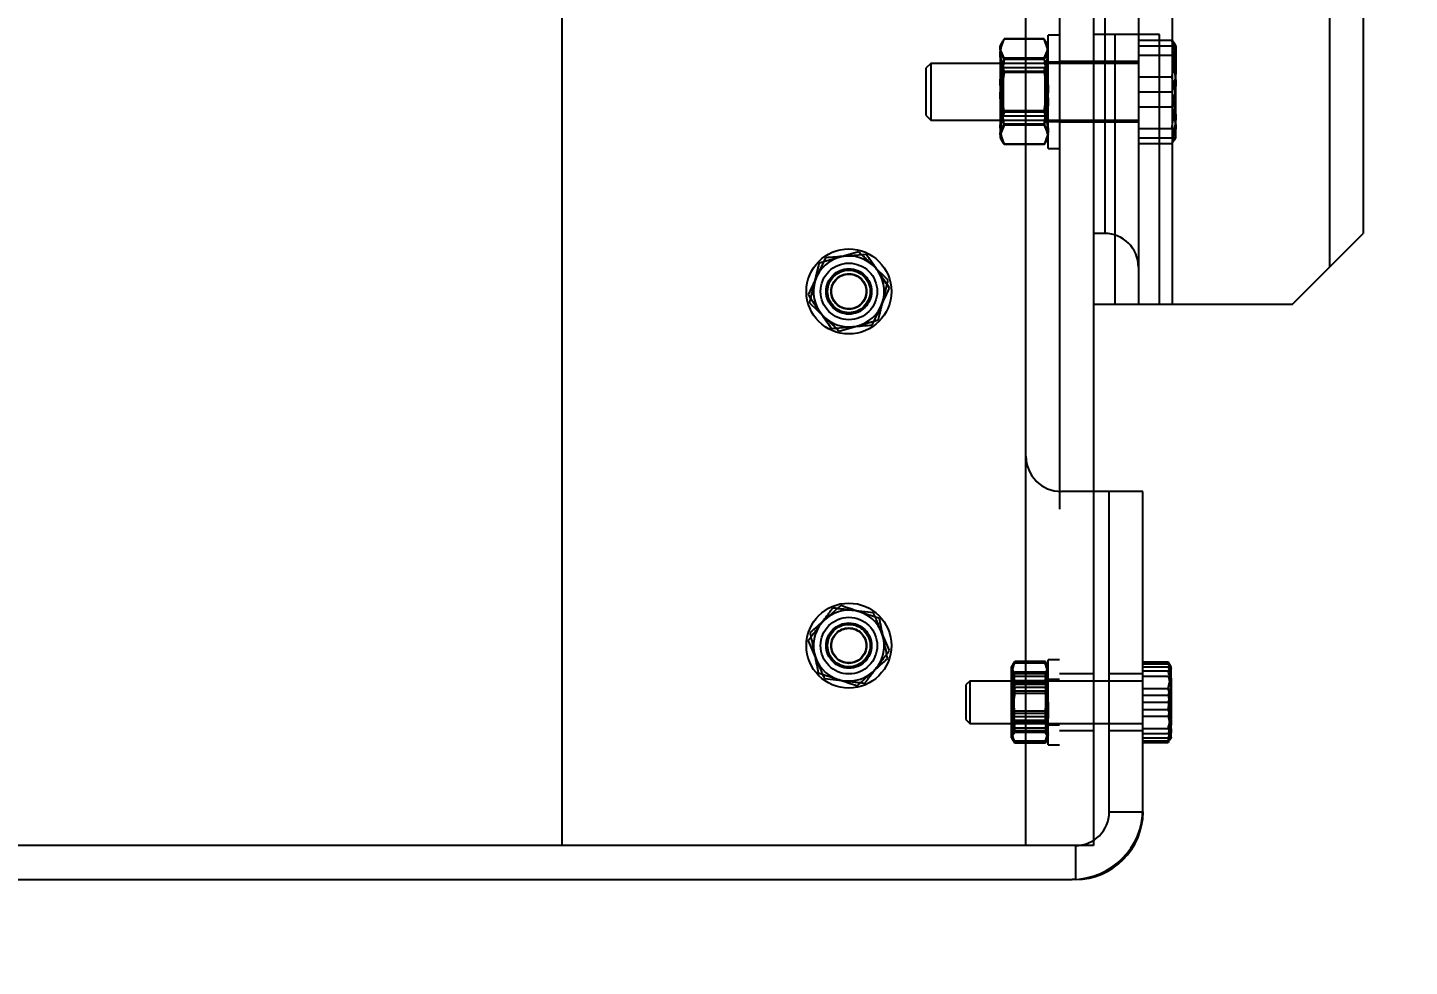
# Model space of a CAD drawing. Header units: metres. Extents: x 0 to 63075, y 0 to 44550.
# Drawn here: x 14239.7 to 14434.7, y 26388.3 to 26520.8 of the extents above; entities that cross this region are included whole.
import ezdxf

# ---------------------------------------------------------------- set-up
doc = ezdxf.new("R2010")
doc.units = ezdxf.units.M
doc.header["$LTSCALE"] = 75
doc.linetypes.add('HIDDEN2', pattern=[4.7625, 3.175, -1.5875])
for name, color, linetype in [('SDM', 7, 'Continuous'), ('SL4', 4, 'Continuous'), ('ST1', 7, 'HIDDEN2')]:
    doc.layers.add(name, color=color, linetype=linetype)
doc.styles.add('ROMANS', font='ROMANS.SHX')
doc.dimstyles.new('75___1-75', dxfattribs={"dimscale": 75, "dimtxt": 2.5, "dimasz": 2, "dimexe": 1.5, "dimexo": 1, "dimgap": 0.5, "dimtad": 1, "dimdec": 0, "dimzin": 12, "dimtxsty": 'ROMANS', "dimcen": 0, "dimclrd": 256, "dimclre": 256, "dimclrt": 3, "dimazin": 3, "dimtfac": 1, "dimtdec": 0, "dimtmove": 0, "dimatfit": 0, "dimfxl": 1, "dimlwd": -1, "dimlwe": -1, "dimarcsym": 0})

# ---------------------------------------------------------------- blocks, each defined once
blk = doc.blocks.new('*D29')
at = {"layer": 'Defpoints', "color": 0, "transparency": 16777216}
for p in [(14245.36, 26400.6), (16446.85, 22042.69), (16446.85, 22042.69)]:
    blk.add_point(p, dxfattribs=at)
at = {"layer": 'SDM', "transparency": 16777216}
for p, q in [((14245.36, 26325.6), (14245.36, 21930.19)), ((16446.85, 22117.69), (16446.85, 22155.19)), ((14395.36, 22042.69), (16296.85, 22042.69))]:
    blk.add_line(p, q, dxfattribs=at)
for points in [[(14395.36, 22067.69), (14395.36, 22017.69), (14245.36, 22042.69)], [(16296.85, 22067.69), (16296.85, 22017.69), (16446.85, 22042.69)]]:
    blk.add_solid(points, dxfattribs=at)
at = {"layer": 'SDM', "color": 3, "transparency": 16777216, "insert": (15346.11, 22173.94), "char_height": 187.5, "attachment_point": 5, "style": 'ROMANS'}
blk.add_mtext('2201', dxfattribs=at)
blk = doc.blocks.new('A$Ca53c419a')
at = {"layer": 'SL4'}
for p, q in [((0, 492.76), (0, 209.24)), ((29.17, 245.08), (28.26, 242.35)), ((38.66, 241.91), (36.74, 244.07)), ((87.75, 244.04), (85.15, 245.28)), ((77.79, 243.24), (78.02, 240.36)), ((88.21, 238.28), (87.98, 241.16)), ((27.34, 239.61), (29.26, 237.45)), ((36.83, 236.44), (37.74, 239.17)), ((78.25, 237.48), (80.85, 236.24)), ((59.76, 215.76), (215, 215.76)), ((54.76, 199.24), (54.76, 210.76)), ((0.01, 208.76), (0, 208.76)), ((1004.76, 206.23), (54.76, 206.23)), ((81.19, 206.23), (81.19, 199.88)), ((91.19, 204.64), (91.19, 206.23)), ((54.76, 199.24), (54.76, 204)), ((54.76, 204), (54.76, 204)), ((381.19, 204.64), (91.19, 204.64)), ((9.53, 199.25), (9.53, 199.24)), ((9.53, 199.24), (54.76, 199.24)), ((10, 199.24), (54.76, 199.24)), ((19.31, 199.24), (19.31, 195.68)), ((19.57, 199.24), (19.57, 195.68)), ((20.58, 199.24), (20.58, 195.68)), ((26, 199.24), (26, 195.68)), ((30.43, 199.24), (30.43, 195.68)), ((30.69, 199.24), (30.69, 195.68)), ((86.44, 199.88), (81.19, 199.88)), ((81.19, 199.88), (81.19, 195.12)), ((378.19, 199.88), (86.44, 199.88)), ((104.69, 199.88), (104.69, 195.17)), ((111.19, 199.88), (111.19, 195.17)), ((117.69, 199.88), (117.69, 195.17)), ((19.45, 195.65), (19.31, 195.68)), ((19.31, 195.68), (19.68, 195.52)), ((20.58, 195.68), (20.08, 195.24)), ((20.08, 195.24), (23.29, 195.24)), ((26, 195.68), (23.29, 195.24)), ((28.21, 195.24), (23.29, 195.24)), ((28.21, 195.24), (30, 195.24)), ((30, 195.24), (30.36, 195.45)), ((30.69, 195.68), (30.32, 195.52)), ((81.19, 195.12), (81.19, 178.13)), ((104.69, 195.12), (81.19, 195.12)), ((111.19, 195.17), (107.94, 194.58)), ((117.69, 195.17), (114.44, 194.58)), ((344.22, 195.12), (117.69, 195.12)), ((104.69, 194.58), (107.94, 194.58)), ((107.94, 194.58), (114.44, 194.58)), ((117.69, 194.58), (114.44, 194.58)), ((81.19, 178.13), (86.44, 172.89)), ((86.44, 172.89), (91.19, 168.13)), ((378.19, 172.89), (86.44, 172.89)), ((378.02, 168.13), (91.19, 168.13))]:
    blk.add_line(p, q, dxfattribs=at)
for centre, radius, start, end in [((33, 240.76), 5, 101.5182, 161.5182), ((33, 240.76), 5, 41.5182, 101.5182), ((33, 240.76), 5, 341.5182, 41.5182), ((83, 240.76), 5, 124.5819, 184.5819), ((83, 240.76), 5, 64.5819, 124.5819), ((83, 240.76), 5, 4.5819, 64.5819), ((33, 240.76), 5, 161.5182, 221.5182), ((83, 240.76), 5, 184.5819, 244.5819), ((83, 240.76), 5, 304.5819, 4.5819), ((33, 240.76), 5, 281.5182, 341.5182), ((33, 240.76), 5, 221.5182, 281.5182), ((83, 240.76), 5, 244.5819, 304.5819), ((59.76, 210.76), 5, 90, 180), ((10, 209.24), 10, 180, 270), ((9.53, 208.76), 9.53, 180, 270), ((86.44, 204.64), 4.76, 270, 0)]:
    blk.add_arc(centre, radius, start, end, dxfattribs=at)
for points, knots in [([(34.83, 246.24), (34.64, 246.2), (33.71, 246.01), (32.76, 245.81), (32, 245.66)], [0, 0, 0, 0, 0.211001, 1, 1, 1, 1]), ([(36.74, 244.07), (36.7, 244.13), (36.05, 244.86), (35.42, 245.57), (34.83, 246.24)], [0, 0, 0, 0, 0.070201, 1, 1, 1, 1]), ([(82.54, 246.52), (82.38, 246.4), (81.6, 245.87), (80.8, 245.31), (80.16, 244.88)], [0, 0, 0, 0, 0.211001, 1, 1, 1, 1]), ([(85.15, 245.28), (85.08, 245.31), (84.2, 245.72), (83.34, 246.13), (82.54, 246.52)], [0, 0, 0, 0, 0.070201, 1, 1, 1, 1]), ([(32, 245.66), (31.78, 245.61), (30.82, 245.42), (29.89, 245.23), (29.17, 245.08)], [0, 0, 0, 0, 0.231849, 1, 1, 1, 1]), ([(80.16, 244.88), (79.98, 244.75), (79.17, 244.19), (78.39, 243.65), (77.79, 243.24)], [0, 0, 0, 0, 0.231849, 1, 1, 1, 1]), ([(87.98, 241.16), (87.98, 241.23), (87.9, 242.2), (87.82, 243.15), (87.75, 244.04)], [0, 0, 0, 0, 0.070201, 1, 1, 1, 1]), ([(28.26, 242.35), (28.24, 242.28), (27.93, 241.36), (27.62, 240.45), (27.34, 239.61)], [0, 0, 0, 0, 0.070201, 1, 1, 1, 1]), ([(37.74, 239.17), (37.76, 239.24), (38.07, 240.16), (38.38, 241.07), (38.66, 241.91)], [0, 0, 0, 0, 0.070201, 1, 1, 1, 1]), ([(78.02, 240.36), (78.02, 240.29), (78.1, 239.32), (78.18, 238.37), (78.25, 237.48)], [0, 0, 0, 0, 0.070201, 1, 1, 1, 1]), ([(85.84, 236.64), (86.47, 237.08), (87.28, 237.64), (88.05, 238.17), (88.21, 238.28)], [0, 0, 0, 0, 0.788999, 1, 1, 1, 1]), ([(29.26, 237.45), (29.3, 237.39), (29.95, 236.66), (30.58, 235.95), (31.17, 235.28)], [0, 0, 0, 0, 0.070201, 1, 1, 1, 1]), ([(34, 235.86), (34.75, 236.01), (35.71, 236.21), (36.63, 236.4), (36.83, 236.44)], [0, 0, 0, 0, 0.788999, 1, 1, 1, 1]), ([(80.85, 236.24), (80.92, 236.21), (81.8, 235.8), (82.66, 235.39), (83.46, 235)], [0, 0, 0, 0, 0.0702006, 1, 1, 1, 1]), ([(83.46, 235), (84.06, 235.42), (84.85, 235.96), (85.65, 236.51), (85.84, 236.64)], [0, 0, 0, 0, 0.768151, 1, 1, 1, 1]), ([(31.17, 235.28), (31.89, 235.43), (32.82, 235.62), (33.78, 235.82), (34, 235.86)], [0, 0, 0, 0, 0.768151, 1, 1, 1, 1]), ([(20.08, 195.24), (20.06, 195.24), (19.89, 195.24), (19.73, 195.47), (19.57, 195.68)], [0, 0, 0, 0, 0.070201, 1, 1, 1, 1]), ([(23.29, 195.24), (23.23, 195.24), (22.31, 195.24), (21.41, 195.47), (20.58, 195.68)], [0, 0, 0, 0, 0.070201, 1, 1, 1, 1]), ([(28.21, 195.24), (28.04, 195.24), (27.29, 195.26), (26.56, 195.5), (26, 195.68)], [0, 0, 0, 0, 0.2318493, 1, 1, 1, 1]), ([(30.43, 195.68), (30.27, 195.63), (29.55, 195.37), (28.8, 195.29), (28.21, 195.24)], [0, 0, 0, 0, 0.211001, 1, 1, 1, 1]), ([(29.92, 195.24), (29.94, 195.24), (30.11, 195.24), (30.27, 195.47), (30.43, 195.68)], [0, 0, 0, 0, 0.070201, 1, 1, 1, 1]), ([(107.94, 194.58), (107.87, 194.59), (106.77, 194.59), (105.69, 194.89), (104.69, 195.17)], [0, 0, 0, 0, 0.070215, 1, 1, 1, 1]), ([(104.69, 195.17), (104.69, 194.93), (104.69, 194.62), (104.69, 194.59), (104.69, 194.58)], [0, 0, 0, 0, 0.758149, 1, 1, 1, 1]), ([(114.44, 194.58), (114.37, 194.59), (113.27, 194.59), (112.19, 194.89), (111.19, 195.17)], [0, 0, 0, 0, 0.0702148, 1, 1, 1, 1]), ([(117.69, 194.58), (117.69, 194.59), (117.69, 194.62), (117.69, 194.93), (117.69, 195.17)], [0, 0, 0, 0, 0.241851, 1, 1, 1, 1])]:
    blk.add_open_spline(points, degree=3, knots=knots, dxfattribs=at)
at = {"layer": 'ST1'}
for p, q in [((4.76, 208.76), (4.76, 493.24)), ((4.76, 281.23), (215.01, 281.23)), ((4.76, 215.76), (4.76, 281.23)), ((33.69, 246.49), (31.03, 245.36)), ((81.39, 246.3), (79.39, 244.22)), ((28.38, 244.22), (28.04, 241.36)), ((77.39, 242.13), (78.2, 239.36)), ((88.61, 239.39), (87.8, 242.16)), ((37.62, 237.3), (37.96, 240.16)), ((32.31, 235.03), (34.97, 236.16)), ((84.61, 235.22), (86.61, 237.3)), ((107.88, 229.88), (107.19, 229.19)), ((115.19, 229.19), (107.19, 229.19)), ((107.19, 229.19), (107.19, 199.88)), ((114.5, 229.88), (107.88, 229.88)), ((115.19, 229.19), (114.5, 229.88)), ((115.19, 199.88), (115.19, 229.19)), ((22.55, 224.24), (22, 223.68)), ((26.93, 223.68), (22, 223.68)), ((22, 223.68), (22, 199.24)), ((26.57, 224.24), (22.55, 224.24)), ((27.45, 224.24), (26.57, 224.24)), ((28, 223.68), (26.93, 223.68)), ((28, 223.68), (27.45, 224.24)), ((28, 199.24), (28, 223.68)), ((103.75, 213.18), (103.75, 218.82)), ((103.78, 213.18), (103.78, 218.82)), ((104.69, 219.4), (104.16, 219.09)), ((106.04, 219.4), (104.69, 219.4)), ((106.47, 218.82), (105.13, 219.4)), ((105.3, 219.24), (106.14, 219.4)), ((108.32, 218.82), (106.04, 219.4)), ((112.04, 219.4), (106.04, 219.4)), ((106.47, 213.18), (106.47, 218.82)), ((106.63, 218.82), (110.35, 219.4)), ((106.63, 213.18), (106.63, 218.82)), ((107.19, 219.4), (107.79, 218.98)), ((114.33, 218.98), (107.79, 218.98)), ((107.79, 218.98), (107.79, 213.04)), ((108.32, 213.18), (108.32, 218.82)), ((108.5, 218.82), (112.21, 219.4)), ((108.5, 213.18), (108.5, 218.82)), ((113.89, 218.82), (110.18, 219.4)), ((115.76, 218.82), (112.04, 219.4)), ((117.2, 219.4), (112.04, 219.4)), ((113.89, 213.18), (113.89, 218.82)), ((114.07, 218.82), (116.35, 219.4)), ((114.07, 213.18), (114.07, 218.82)), ((114.59, 218.98), (114.33, 218.98)), ((114.59, 218.98), (115.19, 219.4)), ((114.59, 213.04), (114.59, 218.98)), ((115.76, 213.18), (115.76, 218.82)), ((115.91, 218.82), (117.26, 219.4)), ((115.91, 213.18), (115.91, 218.82)), ((116.25, 219.4), (116.59, 219.37)), ((117.2, 219.4), (117.69, 219.4)), ((118.23, 219.09), (117.69, 219.4)), ((118.41, 218.88), (118.61, 218.82)), ((118.61, 213.18), (118.61, 218.82)), ((118.64, 213.18), (118.64, 218.82)), ((19.23, 213.04), (19.23, 217.35)), ((19.61, 217.57), (19.24, 217.36)), ((19.3, 213.04), (19.3, 217.35)), ((19.41, 213.04), (19.41, 217.35)), ((19.49, 213.04), (19.49, 217.35)), ((19.77, 217.66), (19.61, 217.57)), ((19.84, 217.71), (19.77, 217.66)), ((20, 217.8), (19.84, 217.71)), ((20, 217.8), (20.12, 217.8)), ((20.07, 217.64), (20.74, 217.8)), ((20.75, 217.35), (20.12, 217.8)), ((20.12, 217.8), (23.5, 217.8)), ((21.37, 217.35), (20.33, 217.8)), ((21.97, 217.35), (20.6, 217.8)), ((20.75, 213.04), (20.75, 217.35)), ((20.97, 213.04), (20.97, 217.35)), ((21.37, 213.04), (21.37, 217.35)), ((21.97, 213.04), (21.97, 217.35)), ((22, 217.8), (22.5, 217.45)), ((22.26, 217.35), (25.14, 217.8)), ((22.26, 213.04), (22.26, 217.35)), ((26.69, 217.45), (22.5, 217.45)), ((22.5, 217.45), (22.5, 212.97)), ((22.93, 217.35), (25.78, 217.8)), ((22.93, 213.04), (22.93, 217.35)), ((23.44, 217.35), (26.24, 217.8)), ((23.44, 213.04), (23.44, 217.35)), ((26.26, 217.35), (23.5, 217.8)), ((23.5, 217.8), (28.38, 217.8)), ((23.74, 217.35), (26.5, 217.8)), ((23.74, 213.04), (23.74, 217.35)), ((26.56, 217.35), (23.76, 217.8)), ((27.07, 217.35), (24.22, 217.8)), ((27.74, 217.35), (24.86, 217.8)), ((26.26, 213.04), (26.26, 217.35)), ((26.56, 213.04), (26.56, 217.35)), ((27.5, 217.45), (26.69, 217.45)), ((27.07, 213.04), (27.07, 217.35)), ((27.5, 217.45), (28, 217.8)), ((27.5, 212.97), (27.5, 217.45)), ((27.74, 213.04), (27.74, 217.35)), ((28.03, 217.35), (29.4, 217.8)), ((28.03, 213.04), (28.03, 217.35)), ((28.38, 217.8), (30, 217.8)), ((28.63, 217.35), (29.67, 217.8)), ((28.63, 213.04), (28.63, 217.35)), ((29.03, 217.35), (29.81, 217.8)), ((29.03, 213.04), (29.03, 217.35)), ((29.25, 213.04), (29.25, 217.35)), ((30.16, 217.71), (30, 217.8)), ((30.23, 217.66), (30.16, 217.71)), ((30.39, 217.57), (30.23, 217.66)), ((30.69, 217.4), (30.39, 217.57)), ((30.51, 213.04), (30.51, 217.35)), ((30.59, 213.04), (30.59, 217.35)), ((30.68, 217.38), (30.77, 217.35)), ((30.7, 213.04), (30.7, 217.35)), ((30.77, 213.04), (30.77, 217.35)), ((4.76, 215.76), (59.76, 215.76)), ((19.32, 213.01), (19.23, 213.04)), ((19.64, 212.88), (19.3, 213.04)), ((19.31, 213), (19.61, 212.82)), ((19.81, 212.8), (19.41, 213.04)), ((19.88, 212.75), (19.49, 213.04)), ((19.61, 212.82), (19.77, 212.73)), ((19.77, 212.73), (19.84, 212.69)), ((19.84, 212.69), (20, 212.6)), ((20.75, 213.04), (20.12, 212.6)), ((21.37, 213.04), (20.33, 212.6)), ((21.97, 213.04), (20.6, 212.6)), ((22.5, 212.97), (22, 212.62)), ((22.26, 213.04), (25.14, 212.6)), ((22.5, 212.97), (27.5, 212.97)), ((22.93, 213.04), (25.78, 212.6)), ((23.44, 213.04), (26.24, 212.6)), ((26.26, 213.04), (23.5, 212.6)), ((23.74, 213.04), (26.5, 212.6)), ((26.56, 213.04), (23.76, 212.6)), ((27.07, 213.04), (24.22, 212.6)), ((27.74, 213.04), (24.86, 212.6)), ((28, 212.62), (27.5, 212.97)), ((28.03, 213.04), (29.4, 212.6)), ((28.63, 213.04), (29.67, 212.6)), ((29.03, 213.04), (29.81, 212.6)), ((30, 212.6), (30.16, 212.69)), ((30.12, 212.75), (30.51, 213.04)), ((30.16, 212.69), (30.23, 212.73)), ((30.19, 212.8), (30.59, 213.04)), ((30.23, 212.73), (30.39, 212.82)), ((30.36, 212.88), (30.7, 213.04)), ((30.39, 212.82), (30.76, 213.03)), ((104.16, 212.91), (104.69, 212.6)), ((106.47, 213.18), (105.13, 212.6)), ((105.3, 212.76), (106.14, 212.6)), ((108.32, 213.18), (106.04, 212.6)), ((106.63, 213.18), (110.35, 212.6)), ((107.79, 213.04), (107.19, 212.62)), ((107.79, 213.04), (114.59, 213.04)), ((108.5, 213.18), (112.21, 212.6)), ((113.89, 213.18), (110.18, 212.6)), ((115.76, 213.18), (112.04, 212.6)), ((114.07, 213.18), (116.35, 212.6)), ((115.19, 212.62), (114.59, 213.04)), ((115.91, 213.18), (117.26, 212.6)), ((117.69, 212.6), (118.23, 212.91)), ((118.41, 213.12), (118.61, 213.18)), ((1004.76, 211), (4.76, 211)), ((19, 212.6), (31, 212.6)), ((19, 212.6), (19, 211)), ((21, 211), (21, 206.23)), ((21.8, 212.6), (21.8, 211)), ((22, 212.62), (27.03, 212.62)), ((22, 212.62), (22, 212.6)), ((27.03, 212.62), (28, 212.62)), ((28, 212.6), (28, 212.62)), ((28.2, 211), (28.2, 212.6)), ((29, 206.23), (29, 211)), ((31, 211), (31, 212.6)), ((103.19, 212.6), (119.19, 212.6)), ((103.19, 212.6), (103.19, 211)), ((106.94, 211), (106.94, 206.23)), ((106.99, 212.6), (106.99, 211)), ((107.19, 212.62), (114.89, 212.62)), ((107.19, 212.62), (107.19, 212.6)), ((114.89, 212.62), (115.19, 212.62)), ((115.19, 212.6), (115.19, 212.62)), ((115.39, 211), (115.39, 212.6)), ((115.44, 206.23), (115.44, 211)), ((116.25, 212.6), (116.59, 212.62)), ((119.19, 211), (119.19, 212.6)), ((0, 208.76), (0, 209.24)), ((4.76, 208.76), (0, 208.76)), ((4.76, 208.76), (0.01, 208.76)), ((4.76, 206.23), (4.76, 208.76)), ((54.76, 206.23), (4.76, 206.23)), ((119.29, 206.2), (81.19, 206.2)), ((106.94, 206.23), (106.94, 199.88)), ((115.44, 199.88), (115.44, 206.23)), ((119.29, 203.23), (119.29, 206.23)), ((119.29, 203.23), (119.29, 206.2)), ((9.53, 204), (54.76, 204)), ((9.53, 204), (9.53, 199.24)), ((9.53, 204), (9.53, 199.25)), ((21, 204), (21, 199.24)), ((29, 199.24), (29, 204)), ((119.29, 203.23), (81.19, 203.23)), ((378.19, 204.64), (91.19, 204.64)), ((119.29, 199.88), (119.29, 203.23)), ((20, 199.24), (20, 195.68)), ((21.29, 199.24), (21.29, 195.68)), ((23.03, 199.24), (23.03, 195.68)), ((24, 199.24), (24, 195.68)), ((25, 199.24), (25, 195.68)), ((26.97, 199.24), (26.97, 195.68)), ((28.71, 199.24), (28.71, 195.68)), ((29.42, 199.24), (29.42, 195.68)), ((30, 199.24), (30, 195.68)), ((103.9, 199.88), (103.9, 195.17)), ((106.02, 199.88), (106.02, 195.17)), ((109.07, 199.88), (109.07, 195.17)), ((113.32, 199.88), (113.32, 195.17)), ((116.37, 199.88), (116.37, 195.17)), ((118.49, 199.88), (118.49, 195.17)), ((119.29, 196.88), (119.29, 199.88)), ((19.64, 195.45), (20, 195.24)), ((19.68, 195.52), (20.3, 195.24)), ((20, 195.24), (20.08, 195.24)), ((23.03, 195.68), (21.17, 195.24)), ((25, 195.68), (22.5, 195.24)), ((24, 195.68), (26.71, 195.24)), ((26.97, 195.68), (28.83, 195.24)), ((30.32, 195.52), (29.7, 195.24)), ((81.19, 196.88), (119.29, 196.88)), ((381.19, 195.12), (81.19, 195.12)), ((117.69, 195.12), (104.69, 195.12)), ((106.02, 195.17), (109.67, 194.58)), ((109.07, 195.17), (106.48, 194.58)), ((116.37, 195.17), (112.72, 194.58)), ((113.32, 195.17), (115.9, 194.58)), ((104.42, 194.74), (104.69, 194.58)), ((117.69, 194.58), (117.97, 194.74)), ((381.19, 172.89), (86.44, 172.89))]:
    blk.add_line(p, q, dxfattribs=at)
for centre, radius in [((33, 240.76), 6), ((83, 240.76), 6), ((33, 240.76), 4), ((33, 240.76), 3.2), ((83, 240.76), 4), ((83, 240.76), 3.2), ((33, 240.76), 3), ((33, 240.76), 2.5), ((33, 240.76), 2.45), ((83, 240.76), 3), ((83, 240.76), 2.5), ((83, 240.76), 2.45)]:
    blk.add_circle(centre, radius, dxfattribs=at)
blk.add_arc((9.53, 208.76), 4.76, 180, 270, dxfattribs=at)
for points, knots in [([(33.69, 246.49), (33.88, 246.35), (34.63, 245.78), (35.42, 245.2), (36, 244.76)], [0, 0, 0, 0, 0.2575513, 1, 1, 1, 1]), ([(81.39, 246.3), (81.62, 246.25), (82.54, 246.02), (83.49, 245.79), (84.19, 245.62)], [0, 0, 0, 0, 0.257551, 1, 1, 1, 1]), ([(31.03, 245.36), (30.97, 245.33), (30.07, 244.95), (29.2, 244.57), (28.38, 244.22)], [0, 0, 0, 0, 0.0702006, 1, 1, 1, 1]), ([(36, 244.76), (36.21, 244.6), (36.99, 244.02), (37.75, 243.45), (38.31, 243.03)], [0, 0, 0, 0, 0.268634, 1, 1, 1, 1]), ([(79.39, 244.22), (79.34, 244.17), (78.67, 243.47), (78.01, 242.78), (77.39, 242.13)], [0, 0, 0, 0, 0.070201, 1, 1, 1, 1]), ([(84.19, 245.62), (84.45, 245.55), (85.39, 245.32), (86.32, 245.09), (86.99, 244.93)], [0, 0, 0, 0, 0.268634, 1, 1, 1, 1]), ([(87.8, 242.16), (87.78, 242.22), (87.51, 243.16), (87.24, 244.08), (86.99, 244.93)], [0, 0, 0, 0, 0.070201, 1, 1, 1, 1]), ([(37.96, 240.16), (37.97, 240.23), (38.09, 241.2), (38.2, 242.15), (38.31, 243.03)], [0, 0, 0, 0, 0.0702006, 1, 1, 1, 1]), ([(28.04, 241.36), (28.03, 241.29), (27.91, 240.32), (27.8, 239.37), (27.69, 238.49)], [0, 0, 0, 0, 0.0702006, 1, 1, 1, 1]), ([(27.69, 238.49), (27.89, 238.34), (28.64, 237.78), (29.42, 237.19), (30, 236.76)], [0, 0, 0, 0, 0.257551, 1, 1, 1, 1]), ([(78.2, 239.36), (78.22, 239.3), (78.49, 238.36), (78.76, 237.44), (79.01, 236.59)], [0, 0, 0, 0, 0.070201, 1, 1, 1, 1]), ([(86.61, 237.3), (86.66, 237.35), (87.33, 238.05), (87.99, 238.74), (88.61, 239.39)], [0, 0, 0, 0, 0.070201, 1, 1, 1, 1]), ([(30, 236.76), (30.21, 236.6), (30.99, 236.02), (31.76, 235.44), (32.31, 235.03)], [0, 0, 0, 0, 0.268634, 1, 1, 1, 1]), ([(34.97, 236.16), (35.03, 236.19), (35.93, 236.57), (36.8, 236.95), (37.62, 237.3)], [0, 0, 0, 0, 0.070201, 1, 1, 1, 1]), ([(79.01, 236.59), (79.24, 236.53), (80.16, 236.31), (81.1, 236.08), (81.81, 235.9)], [0, 0, 0, 0, 0.257551, 1, 1, 1, 1]), ([(81.81, 235.9), (82.06, 235.84), (83.01, 235.61), (83.94, 235.38), (84.61, 235.22)], [0, 0, 0, 0, 0.268634, 1, 1, 1, 1]), ([(106.04, 219.4), (105.98, 219.4), (105.21, 219.39), (104.45, 219.09), (103.75, 218.82)], [0, 0, 0, 0, 0.070215, 1, 1, 1, 1]), ([(103.75, 218.82), (103.87, 218.9), (104.34, 219.24), (104.83, 219.33), (105.19, 219.4)], [0, 0, 0, 0, 0.2575513, 1, 1, 1, 1]), ([(105.19, 219.4), (105.32, 219.39), (105.81, 219.36), (106.28, 219.04), (106.63, 218.82)], [0, 0, 0, 0, 0.268634, 1, 1, 1, 1]), ([(106.14, 219.4), (106.35, 219.39), (107.15, 219.36), (107.93, 219.04), (108.5, 218.82)], [0, 0, 0, 0, 0.2686336, 1, 1, 1, 1]), ([(110.18, 219.4), (110.09, 219.4), (108.84, 219.39), (107.62, 219.09), (106.47, 218.82)], [0, 0, 0, 0, 0.070215, 1, 1, 1, 1]), ([(112.04, 219.4), (111.95, 219.4), (110.7, 219.39), (109.46, 219.09), (108.32, 218.82)], [0, 0, 0, 0, 0.0702148, 1, 1, 1, 1]), ([(110.35, 219.4), (110.44, 219.4), (111.69, 219.39), (112.92, 219.09), (114.07, 218.82)], [0, 0, 0, 0, 0.070215, 1, 1, 1, 1]), ([(112.21, 219.4), (112.29, 219.4), (113.55, 219.39), (114.77, 219.09), (115.91, 218.82)], [0, 0, 0, 0, 0.070215, 1, 1, 1, 1]), ([(113.89, 218.82), (114.09, 218.9), (114.86, 219.24), (115.65, 219.33), (116.25, 219.4)], [0, 0, 0, 0, 0.257551, 1, 1, 1, 1]), ([(115.76, 218.82), (115.88, 218.9), (116.35, 219.24), (116.84, 219.33), (117.2, 219.4)], [0, 0, 0, 0, 0.2575513, 1, 1, 1, 1]), ([(116.35, 219.4), (116.41, 219.4), (117.18, 219.39), (117.93, 219.09), (118.64, 218.82)], [0, 0, 0, 0, 0.0702148, 1, 1, 1, 1]), ([(117.2, 219.4), (117.33, 219.39), (117.82, 219.36), (118.29, 219.04), (118.64, 218.82)], [0, 0, 0, 0, 0.268634, 1, 1, 1, 1]), ([(20.6, 217.8), (20.57, 217.8), (20.1, 217.79), (19.65, 217.56), (19.23, 217.35)], [0, 0, 0, 0, 0.070201, 1, 1, 1, 1]), ([(20.33, 217.8), (20.31, 217.8), (19.96, 217.79), (19.62, 217.56), (19.3, 217.35)], [0, 0, 0, 0, 0.070201, 1, 1, 1, 1]), ([(19.3, 217.35), (19.45, 217.42), (20.04, 217.68), (20.66, 217.75), (21.11, 217.8)], [0, 0, 0, 0, 0.257551, 1, 1, 1, 1]), ([(20.19, 217.8), (20.17, 217.8), (19.9, 217.79), (19.65, 217.56), (19.41, 217.35)], [0, 0, 0, 0, 0.070201, 1, 1, 1, 1]), ([(19.41, 217.35), (19.57, 217.42), (20.23, 217.68), (20.92, 217.75), (21.42, 217.8)], [0, 0, 0, 0, 0.257551, 1, 1, 1, 1]), ([(20.12, 217.8), (20.1, 217.8), (19.89, 217.79), (19.68, 217.56), (19.49, 217.35)], [0, 0, 0, 0, 0.070201, 1, 1, 1, 1]), ([(19.49, 217.35), (19.67, 217.42), (20.36, 217.68), (21.08, 217.75), (21.62, 217.8)], [0, 0, 0, 0, 0.257551, 1, 1, 1, 1]), ([(20.74, 217.8), (20.88, 217.79), (21.39, 217.77), (21.89, 217.53), (22.26, 217.35)], [0, 0, 0, 0, 0.268634, 1, 1, 1, 1]), ([(23.5, 217.8), (23.44, 217.8), (22.51, 217.79), (21.6, 217.56), (20.75, 217.35)], [0, 0, 0, 0, 0.070201, 1, 1, 1, 1]), ([(23.76, 217.8), (23.7, 217.8), (22.75, 217.79), (21.83, 217.56), (20.97, 217.35)], [0, 0, 0, 0, 0.070201, 1, 1, 1, 1]), ([(21.11, 217.8), (21.28, 217.79), (21.89, 217.77), (22.49, 217.53), (22.93, 217.35)], [0, 0, 0, 0, 0.268634, 1, 1, 1, 1]), ([(24.22, 217.8), (24.15, 217.8), (23.19, 217.79), (22.25, 217.56), (21.37, 217.35)], [0, 0, 0, 0, 0.0702006, 1, 1, 1, 1]), ([(21.42, 217.8), (21.61, 217.79), (22.29, 217.77), (22.95, 217.53), (23.44, 217.35)], [0, 0, 0, 0, 0.268634, 1, 1, 1, 1]), ([(21.62, 217.8), (21.81, 217.79), (22.53, 217.77), (23.23, 217.53), (23.74, 217.35)], [0, 0, 0, 0, 0.268634, 1, 1, 1, 1]), ([(24.86, 217.8), (24.79, 217.8), (23.81, 217.79), (22.86, 217.56), (21.97, 217.35)], [0, 0, 0, 0, 0.070201, 1, 1, 1, 1]), ([(25.14, 217.8), (25.21, 217.8), (26.19, 217.79), (27.14, 217.56), (28.03, 217.35)], [0, 0, 0, 0, 0.070201, 1, 1, 1, 1]), ([(25.78, 217.8), (25.85, 217.8), (26.81, 217.79), (27.75, 217.56), (28.63, 217.35)], [0, 0, 0, 0, 0.070201, 1, 1, 1, 1]), ([(26.24, 217.8), (26.3, 217.8), (27.25, 217.79), (28.17, 217.56), (29.03, 217.35)], [0, 0, 0, 0, 0.070201, 1, 1, 1, 1]), ([(26.26, 217.35), (26.43, 217.42), (27.13, 217.68), (27.85, 217.75), (28.38, 217.8)], [0, 0, 0, 0, 0.2575513, 1, 1, 1, 1]), ([(26.5, 217.8), (26.56, 217.8), (27.49, 217.79), (28.4, 217.56), (29.25, 217.35)], [0, 0, 0, 0, 0.070201, 1, 1, 1, 1]), ([(26.56, 217.35), (26.73, 217.42), (27.39, 217.68), (28.07, 217.75), (28.58, 217.8)], [0, 0, 0, 0, 0.257551, 1, 1, 1, 1]), ([(27.07, 217.35), (27.23, 217.42), (27.82, 217.68), (28.43, 217.75), (28.89, 217.8)], [0, 0, 0, 0, 0.257551, 1, 1, 1, 1]), ([(27.74, 217.35), (27.87, 217.42), (28.36, 217.68), (28.88, 217.75), (29.26, 217.8)], [0, 0, 0, 0, 0.257551, 1, 1, 1, 1]), ([(28.38, 217.8), (28.58, 217.79), (29.3, 217.77), (30, 217.53), (30.51, 217.35)], [0, 0, 0, 0, 0.268634, 1, 1, 1, 1]), ([(28.58, 217.8), (28.76, 217.79), (29.44, 217.77), (30.11, 217.53), (30.59, 217.35)], [0, 0, 0, 0, 0.268634, 1, 1, 1, 1]), ([(28.89, 217.8), (29.05, 217.79), (29.67, 217.77), (30.27, 217.53), (30.7, 217.35)], [0, 0, 0, 0, 0.268634, 1, 1, 1, 1]), ([(29.26, 217.8), (29.39, 217.79), (29.91, 217.77), (30.41, 217.53), (30.77, 217.35)], [0, 0, 0, 0, 0.268634, 1, 1, 1, 1]), ([(29.67, 217.8), (29.69, 217.8), (30.04, 217.79), (30.38, 217.56), (30.7, 217.35)], [0, 0, 0, 0, 0.070201, 1, 1, 1, 1]), ([(29.81, 217.8), (29.83, 217.8), (30.1, 217.79), (30.35, 217.56), (30.59, 217.35)], [0, 0, 0, 0, 0.070201, 1, 1, 1, 1]), ([(29.88, 217.8), (29.9, 217.8), (30.11, 217.79), (30.32, 217.56), (30.51, 217.35)], [0, 0, 0, 0, 0.070201, 1, 1, 1, 1]), ([(19.23, 213.04), (19.36, 212.98), (19.85, 212.71), (20.36, 212.65), (20.74, 212.6)], [0, 0, 0, 0, 0.257551, 1, 1, 1, 1]), ([(19.3, 213.04), (19.45, 212.98), (20.04, 212.71), (20.66, 212.65), (21.11, 212.6)], [0, 0, 0, 0, 0.2575513, 1, 1, 1, 1]), ([(19.41, 213.04), (19.57, 212.98), (20.23, 212.71), (20.92, 212.65), (21.42, 212.6)], [0, 0, 0, 0, 0.257551, 1, 1, 1, 1]), ([(19.49, 213.04), (19.67, 212.98), (20.36, 212.71), (21.08, 212.65), (21.62, 212.6)], [0, 0, 0, 0, 0.257551, 1, 1, 1, 1]), ([(20.74, 212.6), (20.88, 212.6), (21.39, 212.63), (21.89, 212.87), (22.26, 213.04)], [0, 0, 0, 0, 0.268634, 1, 1, 1, 1]), ([(23.5, 212.6), (23.44, 212.6), (22.51, 212.6), (21.6, 212.83), (20.75, 213.04)], [0, 0, 0, 0, 0.070201, 1, 1, 1, 1]), ([(23.76, 212.6), (23.7, 212.6), (22.75, 212.6), (21.83, 212.83), (20.97, 213.04)], [0, 0, 0, 0, 0.070201, 1, 1, 1, 1]), ([(21.11, 212.6), (21.28, 212.6), (21.89, 212.63), (22.49, 212.87), (22.93, 213.04)], [0, 0, 0, 0, 0.268634, 1, 1, 1, 1]), ([(24.22, 212.6), (24.15, 212.6), (23.19, 212.6), (22.25, 212.83), (21.37, 213.04)], [0, 0, 0, 0, 0.070201, 1, 1, 1, 1]), ([(21.42, 212.6), (21.61, 212.6), (22.29, 212.63), (22.95, 212.87), (23.44, 213.04)], [0, 0, 0, 0, 0.268634, 1, 1, 1, 1]), ([(21.62, 212.6), (21.81, 212.6), (22.53, 212.63), (23.23, 212.87), (23.74, 213.04)], [0, 0, 0, 0, 0.268634, 1, 1, 1, 1]), ([(24.86, 212.6), (24.79, 212.6), (23.81, 212.6), (22.86, 212.83), (21.97, 213.04)], [0, 0, 0, 0, 0.070201, 1, 1, 1, 1]), ([(25.14, 212.6), (25.21, 212.6), (26.19, 212.6), (27.14, 212.83), (28.03, 213.04)], [0, 0, 0, 0, 0.070201, 1, 1, 1, 1]), ([(25.78, 212.6), (25.85, 212.6), (26.81, 212.6), (27.75, 212.83), (28.63, 213.04)], [0, 0, 0, 0, 0.070201, 1, 1, 1, 1]), ([(26.24, 212.6), (26.3, 212.6), (27.25, 212.6), (28.17, 212.83), (29.03, 213.04)], [0, 0, 0, 0, 0.070201, 1, 1, 1, 1]), ([(26.26, 213.04), (26.43, 212.98), (27.13, 212.71), (27.85, 212.65), (28.38, 212.6)], [0, 0, 0, 0, 0.2575513, 1, 1, 1, 1]), ([(26.5, 212.6), (26.56, 212.6), (27.49, 212.6), (28.4, 212.83), (29.25, 213.04)], [0, 0, 0, 0, 0.070201, 1, 1, 1, 1]), ([(26.56, 213.04), (26.73, 212.98), (27.39, 212.71), (28.07, 212.65), (28.58, 212.6)], [0, 0, 0, 0, 0.257551, 1, 1, 1, 1]), ([(27.07, 213.04), (27.23, 212.98), (27.82, 212.71), (28.43, 212.65), (28.89, 212.6)], [0, 0, 0, 0, 0.257551, 1, 1, 1, 1]), ([(27.74, 213.04), (27.87, 212.98), (28.36, 212.71), (28.88, 212.65), (29.26, 212.6)], [0, 0, 0, 0, 0.257551, 1, 1, 1, 1]), ([(28.38, 212.6), (28.58, 212.6), (29.3, 212.63), (30, 212.87), (30.51, 213.04)], [0, 0, 0, 0, 0.268634, 1, 1, 1, 1]), ([(28.58, 212.6), (28.76, 212.6), (29.44, 212.63), (30.11, 212.87), (30.59, 213.04)], [0, 0, 0, 0, 0.268634, 1, 1, 1, 1]), ([(28.89, 212.6), (29.05, 212.6), (29.67, 212.63), (30.27, 212.87), (30.7, 213.04)], [0, 0, 0, 0, 0.268634, 1, 1, 1, 1]), ([(29.26, 212.6), (29.39, 212.6), (29.91, 212.63), (30.41, 212.87), (30.77, 213.04)], [0, 0, 0, 0, 0.268634, 1, 1, 1, 1]), ([(29.4, 212.6), (29.43, 212.6), (29.9, 212.6), (30.35, 212.83), (30.77, 213.04)], [0, 0, 0, 0, 0.070201, 1, 1, 1, 1]), ([(106.04, 212.6), (105.98, 212.6), (105.21, 212.61), (104.45, 212.9), (103.75, 213.18)], [0, 0, 0, 0, 0.070215, 1, 1, 1, 1]), ([(103.75, 213.18), (103.87, 213.08), (104, 212.96), (104.14, 212.92), (104.15, 212.92)], [0, 0, 0, 0, 0.914803, 1, 1, 1, 1]), ([(105.19, 212.6), (105.32, 212.61), (105.81, 212.64), (106.28, 212.95), (106.63, 213.18)], [0, 0, 0, 0, 0.268634, 1, 1, 1, 1]), ([(106.14, 212.6), (106.35, 212.61), (107.15, 212.64), (107.93, 212.95), (108.5, 213.18)], [0, 0, 0, 0, 0.2686336, 1, 1, 1, 1]), ([(110.18, 212.6), (110.09, 212.6), (108.84, 212.61), (107.62, 212.9), (106.47, 213.18)], [0, 0, 0, 0, 0.070215, 1, 1, 1, 1]), ([(112.04, 212.6), (111.95, 212.6), (110.7, 212.61), (109.46, 212.9), (108.32, 213.18)], [0, 0, 0, 0, 0.070215, 1, 1, 1, 1]), ([(110.35, 212.6), (110.44, 212.6), (111.69, 212.61), (112.92, 212.9), (114.07, 213.18)], [0, 0, 0, 0, 0.070215, 1, 1, 1, 1]), ([(112.21, 212.6), (112.29, 212.6), (113.55, 212.61), (114.77, 212.9), (115.91, 213.18)], [0, 0, 0, 0, 0.070215, 1, 1, 1, 1]), ([(113.89, 213.18), (114.09, 213.09), (114.86, 212.75), (115.65, 212.66), (116.25, 212.6)], [0, 0, 0, 0, 0.257551, 1, 1, 1, 1]), ([(115.76, 213.18), (115.88, 213.09), (116.35, 212.75), (116.84, 212.66), (117.2, 212.6)], [0, 0, 0, 0, 0.257551, 1, 1, 1, 1]), ([(116.35, 212.6), (116.41, 212.6), (117.18, 212.61), (117.93, 212.9), (118.64, 213.18)], [0, 0, 0, 0, 0.0702148, 1, 1, 1, 1]), ([(117.2, 212.6), (117.33, 212.61), (117.82, 212.64), (118.29, 212.95), (118.64, 213.18)], [0, 0, 0, 0, 0.268634, 1, 1, 1, 1]), ([(21.17, 195.24), (21.13, 195.24), (20.55, 195.24), (19.98, 195.45), (19.45, 195.65)], [0, 0, 0, 0, 0.075956, 1, 1, 1, 1]), ([(19.57, 195.68), (20.13, 195.5), (20.86, 195.26), (21.61, 195.24), (21.79, 195.24)], [0, 0, 0, 0, 0.768151, 1, 1, 1, 1]), ([(22.5, 195.24), (22.44, 195.24), (21.6, 195.24), (20.77, 195.47), (20, 195.68)], [0, 0, 0, 0, 0.070201, 1, 1, 1, 1]), ([(20.3, 195.24), (20.32, 195.24), (20.66, 195.24), (20.99, 195.47), (21.29, 195.68)], [0, 0, 0, 0, 0.070201, 1, 1, 1, 1]), ([(21.29, 195.68), (22.01, 195.5), (22.95, 195.26), (23.91, 195.24), (24.13, 195.24)], [0, 0, 0, 0, 0.768151, 1, 1, 1, 1]), ([(21.79, 195.24), (22.38, 195.29), (23.13, 195.37), (23.85, 195.63), (24, 195.68)], [0, 0, 0, 0, 0.788999, 1, 1, 1, 1]), ([(25.87, 195.24), (25.65, 195.24), (24.68, 195.26), (23.75, 195.5), (23.03, 195.68)], [0, 0, 0, 0, 0.231849, 1, 1, 1, 1]), ([(24.13, 195.24), (24.89, 195.29), (25.85, 195.37), (26.78, 195.63), (26.97, 195.68)], [0, 0, 0, 0, 0.788999, 1, 1, 1, 1]), ([(27.5, 195.24), (27.3, 195.24), (26.46, 195.26), (25.63, 195.5), (25, 195.68)], [0, 0, 0, 0, 0.231849, 1, 1, 1, 1]), ([(28.71, 195.68), (28.52, 195.63), (27.59, 195.37), (26.63, 195.29), (25.87, 195.24)], [0, 0, 0, 0, 0.211001, 1, 1, 1, 1]), ([(26.71, 195.24), (26.77, 195.24), (27.69, 195.24), (28.59, 195.47), (29.42, 195.68)], [0, 0, 0, 0, 0.070201, 1, 1, 1, 1]), ([(30, 195.68), (29.83, 195.63), (29.01, 195.37), (28.17, 195.29), (27.5, 195.24)], [0, 0, 0, 0, 0.2110008, 1, 1, 1, 1]), ([(28.83, 195.24), (28.87, 195.24), (29.5, 195.24), (30.11, 195.47), (30.69, 195.68)], [0, 0, 0, 0, 0.0702006, 1, 1, 1, 1]), ([(106.48, 194.58), (106.42, 194.59), (105.55, 194.59), (104.69, 194.89), (103.9, 195.17)], [0, 0, 0, 0, 0.070215, 1, 1, 1, 1]), ([(103.9, 195.17), (104.16, 194.93), (104.51, 194.62), (104.87, 194.59), (104.96, 194.58)], [0, 0, 0, 0, 0.758149, 1, 1, 1, 1]), ([(104.96, 194.58), (105.24, 194.66), (105.6, 194.75), (105.94, 195.09), (106.02, 195.17)], [0, 0, 0, 0, 0.776287, 1, 1, 1, 1]), ([(112.72, 194.58), (112.63, 194.59), (111.4, 194.59), (110.19, 194.89), (109.07, 195.17)], [0, 0, 0, 0, 0.070215, 1, 1, 1, 1]), ([(109.67, 194.58), (109.76, 194.59), (110.99, 194.59), (112.2, 194.89), (113.32, 195.17)], [0, 0, 0, 0, 0.070215, 1, 1, 1, 1]), ([(115.9, 194.58), (115.97, 194.59), (116.84, 194.59), (117.69, 194.89), (118.49, 195.17)], [0, 0, 0, 0, 0.070215, 1, 1, 1, 1]), ([(117.43, 194.58), (117.34, 194.59), (116.98, 194.62), (116.63, 194.93), (116.37, 195.17)], [0, 0, 0, 0, 0.241851, 1, 1, 1, 1]), ([(118.49, 195.17), (118.41, 195.09), (118.07, 194.75), (117.71, 194.66), (117.43, 194.58)], [0, 0, 0, 0, 0.2237133, 1, 1, 1, 1])]:
    blk.add_open_spline(points, degree=3, knots=knots, dxfattribs=at)

msp = doc.modelspace()

# ---------------------------------------------------------------- block references
at = {"layer": 'SDM', "rotation": 90}
msp.add_blockref('A$Ca53c419a', (14596.36, 26400.6), dxfattribs=at)

# ---------------------------------------------------------------- dimensions: what is measured, and where the dimension line sits
at = {"layer": 'SDM'}
dim = msp.add_linear_dim(base=(16446.85, 22042.69), p1=(14245.36, 26400.6), p2=(16446.85, 22042.69), dimstyle='75___1-75', dxfattribs=at)
dim.commit()
dim.dimension.update_dxf_attribs({"geometry": '*D29', "text_midpoint": (15346.11, 22173.94)})

doc.saveas('drawing.dxf')
